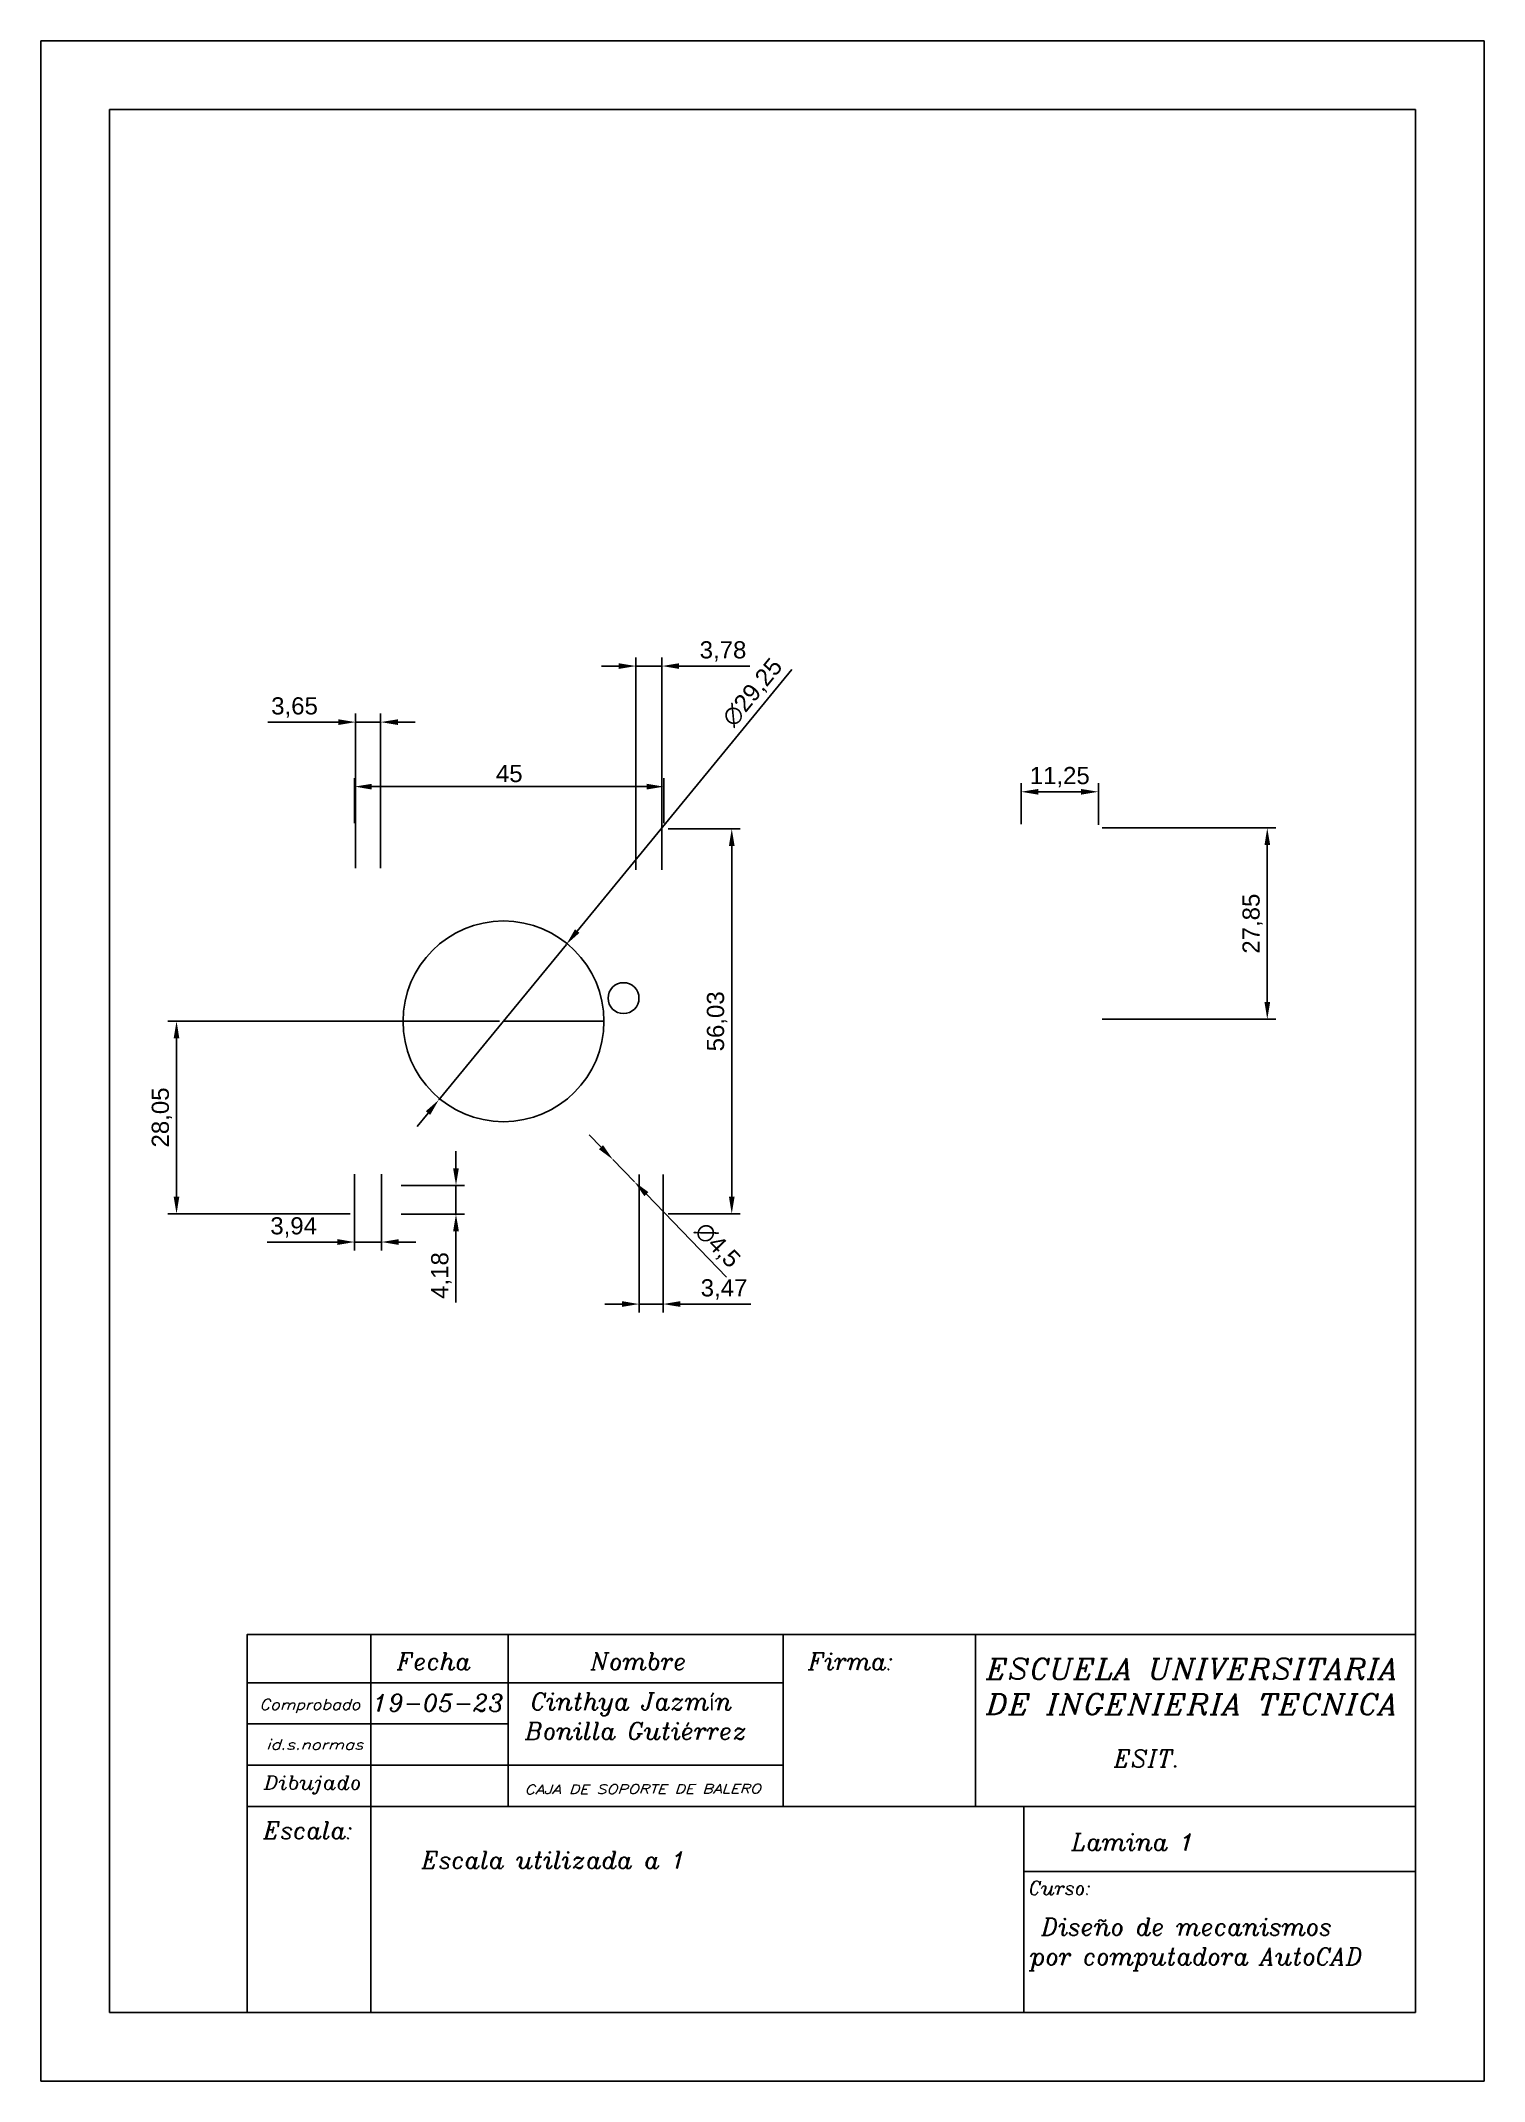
# Model space of a CAD drawing. Header units: millimetres. Extents: x 0 to 210, y 0 to 297.
import ezdxf
from ezdxf.enums import TextEntityAlignment as Align

# ---------------------------------------------------------------- set-up
doc = ezdxf.new("R2010")
doc.units = ezdxf.units.MM
doc.layers.get('0').update_dxf_attribs({"true_color": 0xc2ced6})
doc.styles.add('ITALIC', font='italic', dxfattribs={"height": 2})
doc.styles.add('ITALICC', font='italicc', dxfattribs={"height": 3})
doc.styles.get("Standard").update_dxf_attribs({"font": 'Arial.ttf'})
doc.dimstyles.new('ISO-25', dxfattribs={"dimtxt": 2.5, "dimasz": 2.5, "dimexe": 1.25, "dimexo": 0.625, "dimtad": 1, "dimtxsty": 'Standard', "dimcen": 2.5, "dimadec": 0, "dimazin": 0, "dimtfac": 1, "dimtmove": 0, "dimatfit": 3, "dimfxl": 1, "dimarcsym": 0})

# ---------------------------------------------------------------- blocks, each defined once
blk = doc.blocks.new('*D21')
at = {"color": 0, "lineweight": -2, "transparency": 16777216}
for p, q in [((45.81, 183.52), (45.81, 190.08)), ((88.31, 188.83), (48.31, 188.83)), ((90.81, 183.52), (90.81, 190.08))]:
    blk.add_line(p, q, dxfattribs=at)
at = {"color": 0, "transparency": 16777216}
for points in [[(48.31, 189.24), (48.31, 188.41), (45.81, 188.83)], [(88.31, 189.24), (88.31, 188.41), (90.81, 188.83)]]:
    blk.add_solid(points, dxfattribs=at)
at = {"layer": 'Defpoints', "color": 0, "transparency": 16777216}
for p in [(45.81, 188.83), (45.81, 182.9), (90.81, 182.9)]:
    blk.add_point(p, dxfattribs=at)
at = {"color": 0, "transparency": 16777216, "insert": (68.31, 190.72), "char_height": 2.5, "attachment_point": 5}
blk.add_mtext('45', dxfattribs=at)
blk = doc.blocks.new('*D22')
at = {"color": 0, "lineweight": -2, "transparency": 16777216}
for p, q in [((91.43, 182.68), (101.93, 182.68)), ((100.68, 180.18), (100.68, 129.15)), ((91.43, 126.65), (101.93, 126.65))]:
    blk.add_line(p, q, dxfattribs=at)
at = {"color": 0, "transparency": 16777216}
for points in [[(100.27, 180.18), (101.1, 180.18), (100.68, 182.68)], [(100.27, 129.15), (101.1, 129.15), (100.68, 126.65)]]:
    blk.add_solid(points, dxfattribs=at)
at = {"layer": 'Defpoints', "color": 0, "transparency": 16777216}
for p in [(90.81, 182.68), (90.81, 126.65), (100.68, 126.65)]:
    blk.add_point(p, dxfattribs=at)
at = {"color": 0, "transparency": 16777216, "insert": (98.55, 154.66), "char_height": 2.5, "attachment_point": 5, "rotation": 90}
blk.add_mtext('56,03', dxfattribs=at)
blk = doc.blocks.new('*D23')
at = {"color": 0, "lineweight": -2, "transparency": 16777216}
for p, q in [((109.41, 205.88), (78.2, 167.8)), ((58.07, 143.25), (76.62, 165.87)), ((56.49, 141.31), (54.9, 139.38))]:
    blk.add_line(p, q, dxfattribs=at)
at = {"color": 0, "transparency": 16777216}
for points in [[(77.88, 168.07), (78.52, 167.54), (76.62, 165.87)], [(56.17, 141.58), (56.81, 141.05), (58.07, 143.25)]]:
    blk.add_solid(points, dxfattribs=at)
at = {"layer": 'Defpoints', "color": 0, "transparency": 16777216}
for p in [(76.62, 165.87, 11.25), (58.07, 143.25, 11.25)]:
    blk.add_point(p, dxfattribs=at)
at = {"color": 0, "transparency": 16777216, "insert": (103.8, 202.46), "char_height": 2.5, "attachment_point": 5, "rotation": 50.6574}
blk.add_mtext('∅29,25', dxfattribs=at)
blk = doc.blocks.new('*D24')
at = {"color": 0, "lineweight": -2, "transparency": 16777216}
for p, q in [((142.77, 183.35), (142.77, 189.33)), ((151.52, 188.08), (145.27, 188.08)), ((154.02, 183.27), (154.02, 189.33))]:
    blk.add_line(p, q, dxfattribs=at)
at = {"color": 0, "transparency": 16777216}
for points in [[(145.27, 188.49), (145.27, 187.66), (142.77, 188.08)], [(151.52, 188.49), (151.52, 187.66), (154.02, 188.08)]]:
    blk.add_solid(points, dxfattribs=at)
at = {"layer": 'Defpoints', "color": 0, "transparency": 16777216}
for p in [(142.77, 188.08), (142.77, 182.72, -16.88), (154.02, 182.65, -16.88)]:
    blk.add_point(p, dxfattribs=at)
at = {"color": 0, "transparency": 16777216, "insert": (148.4, 190.21), "char_height": 2.5, "attachment_point": 5}
blk.add_mtext('11,25', dxfattribs=at)
blk = doc.blocks.new('*D25')
at = {"color": 0, "lineweight": -2, "transparency": 16777216}
for p, q in [((81.66, 136.34), (79.92, 138.14)), ((83.4, 134.54), (86.52, 131.31)), ((99.91, 117.43), (88.26, 129.51))]:
    blk.add_line(p, q, dxfattribs=at)
at = {"color": 0, "transparency": 16777216}
for points in [[(81.96, 136.63), (81.36, 136.05), (83.4, 134.54)], [(88.56, 129.8), (87.96, 129.22), (86.52, 131.31)]]:
    blk.add_solid(points, dxfattribs=at)
at = {"layer": 'Defpoints', "color": 0, "transparency": 16777216}
for p in [(83.4, 134.54, 11.25), (86.52, 131.31, 11.25)]:
    blk.add_point(p, dxfattribs=at)
at = {"color": 0, "transparency": 16777216, "insert": (98.52, 122), "char_height": 2.5, "attachment_point": 5, "rotation": 313.9723}
blk.add_mtext('∅4,5', dxfattribs=at)
blk = doc.blocks.new('*D26')
at = {"color": 0, "lineweight": -2, "transparency": 16777216}
for p, q in [((45.81, 132.43), (45.81, 121.29)), ((49.74, 132.43), (49.74, 121.29)), ((43.31, 122.54), (33.08, 122.54)), ((49.74, 122.54), (45.81, 122.54)), ((52.24, 122.54), (54.74, 122.54))]:
    blk.add_line(p, q, dxfattribs=at)
at = {"color": 0, "transparency": 16777216}
for points in [[(43.31, 122.96), (43.31, 122.12), (45.81, 122.54)], [(52.24, 122.96), (52.24, 122.12), (49.74, 122.54)]]:
    blk.add_solid(points, dxfattribs=at)
at = {"layer": 'Defpoints', "color": 0, "transparency": 16777216}
for p in [(45.81, 133.06), (49.74, 133.06), (45.81, 122.54)]:
    blk.add_point(p, dxfattribs=at)
at = {"color": 0, "transparency": 16777216, "insert": (36.94, 124.67), "char_height": 2.5, "attachment_point": 5}
blk.add_mtext('3,94', dxfattribs=at)
blk = doc.blocks.new('*D27')
at = {"color": 0, "lineweight": -2, "transparency": 16777216}
for p, q in [((66.9, 154.69), (18.65, 154.69)), ((19.9, 152.19), (19.9, 129.15)), ((45.18, 126.65), (18.65, 126.65))]:
    blk.add_line(p, q, dxfattribs=at)
at = {"color": 0, "transparency": 16777216}
for points in [[(19.48, 152.19), (20.31, 152.19), (19.9, 154.69)], [(19.48, 129.15), (20.31, 129.15), (19.9, 126.65)]]:
    blk.add_solid(points, dxfattribs=at)
at = {"layer": 'Defpoints', "color": 0, "transparency": 16777216}
for p in [(67.53, 154.69), (19.9, 126.65), (45.81, 126.65)]:
    blk.add_point(p, dxfattribs=at)
at = {"color": 0, "transparency": 16777216, "insert": (17.77, 140.67), "char_height": 2.5, "attachment_point": 5, "rotation": 90}
blk.add_mtext('28,05', dxfattribs=at)
blk = doc.blocks.new('*D16')
at = {"color": 0, "lineweight": -2, "transparency": 16777216}
for p, q in [((60.56, 133.29), (60.56, 135.79)), ((52.56, 130.79), (61.81, 130.79)), ((60.56, 130.79), (60.56, 126.6)), ((52.56, 126.6), (61.81, 126.6)), ((60.56, 124.1), (60.56, 113.73))]:
    blk.add_line(p, q, dxfattribs=at)
at = {"color": 0, "transparency": 16777216}
for points in [[(60.14, 133.29), (60.98, 133.29), (60.56, 130.79)], [(60.14, 124.1), (60.98, 124.1), (60.56, 126.6)]]:
    blk.add_solid(points, dxfattribs=at)
at = {"layer": 'Defpoints', "color": 0, "transparency": 16777216}
for p in [(51.93, 130.79), (51.93, 126.6), (60.56, 126.6)]:
    blk.add_point(p, dxfattribs=at)
at = {"color": 0, "transparency": 16777216, "insert": (58.43, 117.67), "char_height": 2.5, "attachment_point": 5, "rotation": 90}
blk.add_mtext('4,18', dxfattribs=at)
blk = doc.blocks.new('*D17')
at = {"color": 0, "lineweight": -2, "transparency": 16777216}
for p, q in [((154.58, 182.81), (179.85, 182.81)), ((178.6, 180.31), (178.6, 157.46)), ((154.58, 154.96), (179.85, 154.96))]:
    blk.add_line(p, q, dxfattribs=at)
at = {"color": 0, "transparency": 16777216}
for points in [[(178.19, 180.31), (179.02, 180.31), (178.6, 182.81)], [(178.19, 157.46), (179.02, 157.46), (178.6, 154.96)]]:
    blk.add_solid(points, dxfattribs=at)
at = {"layer": 'Defpoints', "color": 0, "transparency": 16777216}
for p in [(153.95, 182.81), (153.95, 154.96), (178.6, 154.96)]:
    blk.add_point(p, dxfattribs=at)
at = {"color": 0, "transparency": 16777216, "insert": (176.47, 168.88), "char_height": 2.5, "attachment_point": 5, "rotation": 90}
blk.add_mtext('27,85', dxfattribs=at)
blk = doc.blocks.new('*D18')
at = {"color": 0, "lineweight": -2, "transparency": 16777216}
for p, q in [((45.95, 176.97), (45.95, 199.47)), ((49.6, 176.97), (49.6, 199.47)), ((43.45, 198.22), (33.19, 198.22)), ((49.6, 198.22), (45.95, 198.22)), ((52.1, 198.22), (54.6, 198.22))]:
    blk.add_line(p, q, dxfattribs=at)
at = {"color": 0, "transparency": 16777216}
for points in [[(43.45, 198.63), (43.45, 197.8), (45.95, 198.22)], [(52.1, 198.63), (52.1, 197.8), (49.6, 198.22)]]:
    blk.add_solid(points, dxfattribs=at)
at = {"layer": 'Defpoints', "color": 0, "transparency": 16777216}
for p in [(45.95, 198.22), (45.95, 176.35), (49.6, 176.35)]:
    blk.add_point(p, dxfattribs=at)
at = {"color": 0, "transparency": 16777216, "insert": (37.07, 200.35), "char_height": 2.5, "attachment_point": 5}
blk.add_mtext('3,65', dxfattribs=at)
blk = doc.blocks.new('*D19')
at = {"color": 0, "lineweight": -2, "transparency": 16777216}
for p, q in [((84.24, 206.38), (81.74, 206.38)), ((86.74, 176.7), (86.74, 207.63)), ((86.74, 206.38), (90.53, 206.38)), ((90.53, 176.7), (90.53, 207.63)), ((93.03, 206.38), (103.29, 206.38))]:
    blk.add_line(p, q, dxfattribs=at)
at = {"color": 0, "transparency": 16777216}
for points in [[(84.24, 206.79), (84.24, 205.96), (86.74, 206.38)], [(93.03, 206.79), (93.03, 205.96), (90.53, 206.38)]]:
    blk.add_solid(points, dxfattribs=at)
at = {"layer": 'Defpoints', "color": 0, "transparency": 16777216}
for p in [(90.53, 206.38), (86.74, 176.08), (90.53, 176.08)]:
    blk.add_point(p, dxfattribs=at)
at = {"color": 0, "transparency": 16777216, "insert": (99.41, 208.51), "char_height": 2.5, "attachment_point": 5}
blk.add_mtext('3,78', dxfattribs=at)
blk = doc.blocks.new('*D20')
at = {"color": 0, "lineweight": -2, "transparency": 16777216}
for p, q in [((87.21, 132.35), (87.21, 112.26)), ((90.68, 132.35), (90.68, 112.26)), ((84.71, 113.51), (82.21, 113.51)), ((87.21, 113.51), (90.68, 113.51)), ((93.18, 113.51), (103.45, 113.51))]:
    blk.add_line(p, q, dxfattribs=at)
at = {"color": 0, "transparency": 16777216}
for points in [[(84.71, 113.93), (84.71, 113.1), (87.21, 113.51)], [(93.18, 113.93), (93.18, 113.1), (90.68, 113.51)]]:
    blk.add_solid(points, dxfattribs=at)
at = {"layer": 'Defpoints', "color": 0, "transparency": 16777216}
for p in [(87.21, 132.97), (90.68, 132.97), (90.68, 113.51)]:
    blk.add_point(p, dxfattribs=at)
at = {"color": 0, "transparency": 16777216, "insert": (99.56, 115.64), "char_height": 2.5, "attachment_point": 5}
blk.add_mtext('3,47', dxfattribs=at)

msp = doc.modelspace()

# ---------------------------------------------------------------- linework, layer by layer
for p, q in [((0.156, 297.391), (210.156, 297.391)), ((0.156, 0.391), (0.156, 297.391)), ((210.156, 0.391), (210.156, 297.391)), ((10.156, 287.391), (200.156, 287.391)), ((10.156, 10.391), (10.156, 287.391)), ((200.156, 10.391), (200.156, 287.391)), ((67.527, 154.692), (81.98, 154.692)), ((10.156, 10.391), (200.156, 10.391)), ((0.156, 0.391), (210.156, 0.391))]:
    msp.add_line(p, q)
at = {"color": 1}
for points in [[(30.156, 10.391), (30.156, 65.391), (200.156, 65.391)], [(48.156, 10.391), (48.156, 65.391)], [(68.156, 40.391), (68.156, 65.391)], [(108.156, 40.391), (108.156, 65.391)], [(136.156, 40.391), (136.156, 65.391)], [(30.156, 40.391), (200.156, 40.391)], [(143.156, 10.391), (143.156, 40.391)], [(143.156, 30.917), (200.156, 30.917)]]:
    msp.add_lwpolyline(points, dxfattribs=at)
for points in [[(30.156, 58.391), (108.156, 58.391)], [(30.156, 52.391), (68.166, 52.391)], [(30.156, 46.391), (108.068, 46.391)]]:
    msp.add_lwpolyline(points)
for centre, radius in [((67.475, 154.666), 14.609), ((84.936, 158.041), 2.25)]:
    msp.add_circle(centre, radius)

# ---------------------------------------------------------------- texts
at = {"style": 'ITALIC'}
for s, height, p in [('Fecha', 2.5, (51.982, 60.247)), ('Nombre', 2.5, (80.156, 60.247)), ('Firma:', 2.5, (111.822, 60.247)), ('19-05-23', 2.5, (48.462, 54.212)), ('Cinthya Jazmín', 2.5, (71.438, 54.415)), ('Bonilla Gutiérrez', 2.5, (70.64, 50.118)), ('ESIT.', 2.5, (156.299, 46.117)), ('Escala:', 2.5, (32.545, 35.649)), ('Lamina 1', 2.5, (150.114, 33.967)), ('Escala utilizada a 1', 2.5, (55.571, 31.331)), ('Curso:', 2, (143.883, 27.499)), ('Diseño de mecanismos', 2.5, (145.737, 21.609)), ('por computadora AutoCAD', 2.5, (144.063, 17.29))]:
    msp.add_text(s, height=height, dxfattribs=at).set_placement(p)
at = {"style": 'ITALICC'}
for s, width, p, p2 in [('ESCUELA UNIVERSITARIA', 0.962783, (137.719, 58.919), (197.687, 58.919)), ('DE INGENIERIA TECNICA', 0.978493, (137.683, 53.759), (197.651, 53.759))]:
    msp.add_text(s, height=3, dxfattribs=dict(at, width=width)).set_placement(p, p2, align=Align.FIT)
at = {"style": 'ITALIC'}
for s, height, p, p2 in [('Comprobado', 1.5432, (31.943, 54.455), (46.64, 54.455)), ('id.s.normas', 1.46982, (32.93, 48.658), (47.068, 48.658)), ('Dibujado', 2.001, (32.604, 42.853), (46.801, 42.853))]:
    msp.add_text(s, height=height, dxfattribs=at).set_placement(p, p2, align=Align.ALIGNED)
msp.add_text('CAJA DE SOPORTE DE BALERO', height=1.32163, rotation=0.22021, dxfattribs=at).set_placement((70.534, 42.186), (104.896, 42.318), align=Align.ALIGNED)

# ---------------------------------------------------------------- dimensions: what is measured, and where the dimension line sits
for p1, p2, picture, middle in [((58.073, 143.247, 11.25), (76.616, 165.868, 11.25), '*D23', (105.483, 201.084)), ((83.396, 134.544, 11.25), (86.52, 131.305, 11.25), '*D25', (96.953, 120.491))]:
    dim = msp.add_diameter_dim_2p(p1=p1, p2=p2, dimstyle='ISO-25')
    dim.commit()
    dim.dimension.update_dxf_attribs({"geometry": picture, "text_midpoint": middle, "dimtype": 163})
for base, p1, p2, picture, middle in [((90.525, 206.377), (86.743, 176.079), (90.525, 176.079), '*D19', (99.407, 208.507)), ((45.949, 198.217), (49.596, 176.349), (45.949, 176.349), '*D18', (37.067, 200.347)), ((45.806, 188.828), (90.806, 182.896), (45.806, 182.896), '*D21', (68.306, 190.72)), ((45.806, 122.54), (49.744, 133.056), (45.806, 133.056), '*D26', (36.941, 124.671)), ((90.681, 113.512), (87.211, 132.971), (90.681, 132.971), '*D20', (99.563, 115.643))]:
    dim = msp.add_linear_dim(base=base, p1=p1, p2=p2, dimstyle='ISO-25')
    dim.commit()
    dim.dimension.update_dxf_attribs({"geometry": picture, "text_midpoint": middle})
dim = msp.add_linear_dim(base=(142.771, 188.076), p1=(154.021, 182.649, -16.875), p2=(142.771, 182.723, -16.875), dimstyle='ISO-25')
dim.commit()
dim.dimension.update_dxf_attribs({"geometry": '*D24', "text_midpoint": (148.396, 188.076), "dimtype": 160})
for base, p1, p2, picture, middle in [((100.684, 126.646), (90.806, 182.676), (90.806, 126.646), '*D22', (98.553, 154.661)), ((178.604, 154.959), (153.951, 182.809), (153.951, 154.959), '*D17', (176.474, 168.884)), ((19.897, 126.646), (67.527, 154.692), (45.806, 126.646), '*D27', (17.766, 140.669)), ((60.561, 126.602), (51.935, 130.786), (51.935, 126.602), '*D16', (58.431, 117.668))]:
    dim = msp.add_linear_dim(base=base, p1=p1, p2=p2, angle=90, dimstyle='ISO-25')
    dim.commit()
    dim.dimension.update_dxf_attribs({"geometry": picture, "text_midpoint": middle})

doc.saveas('drawing.dxf')
